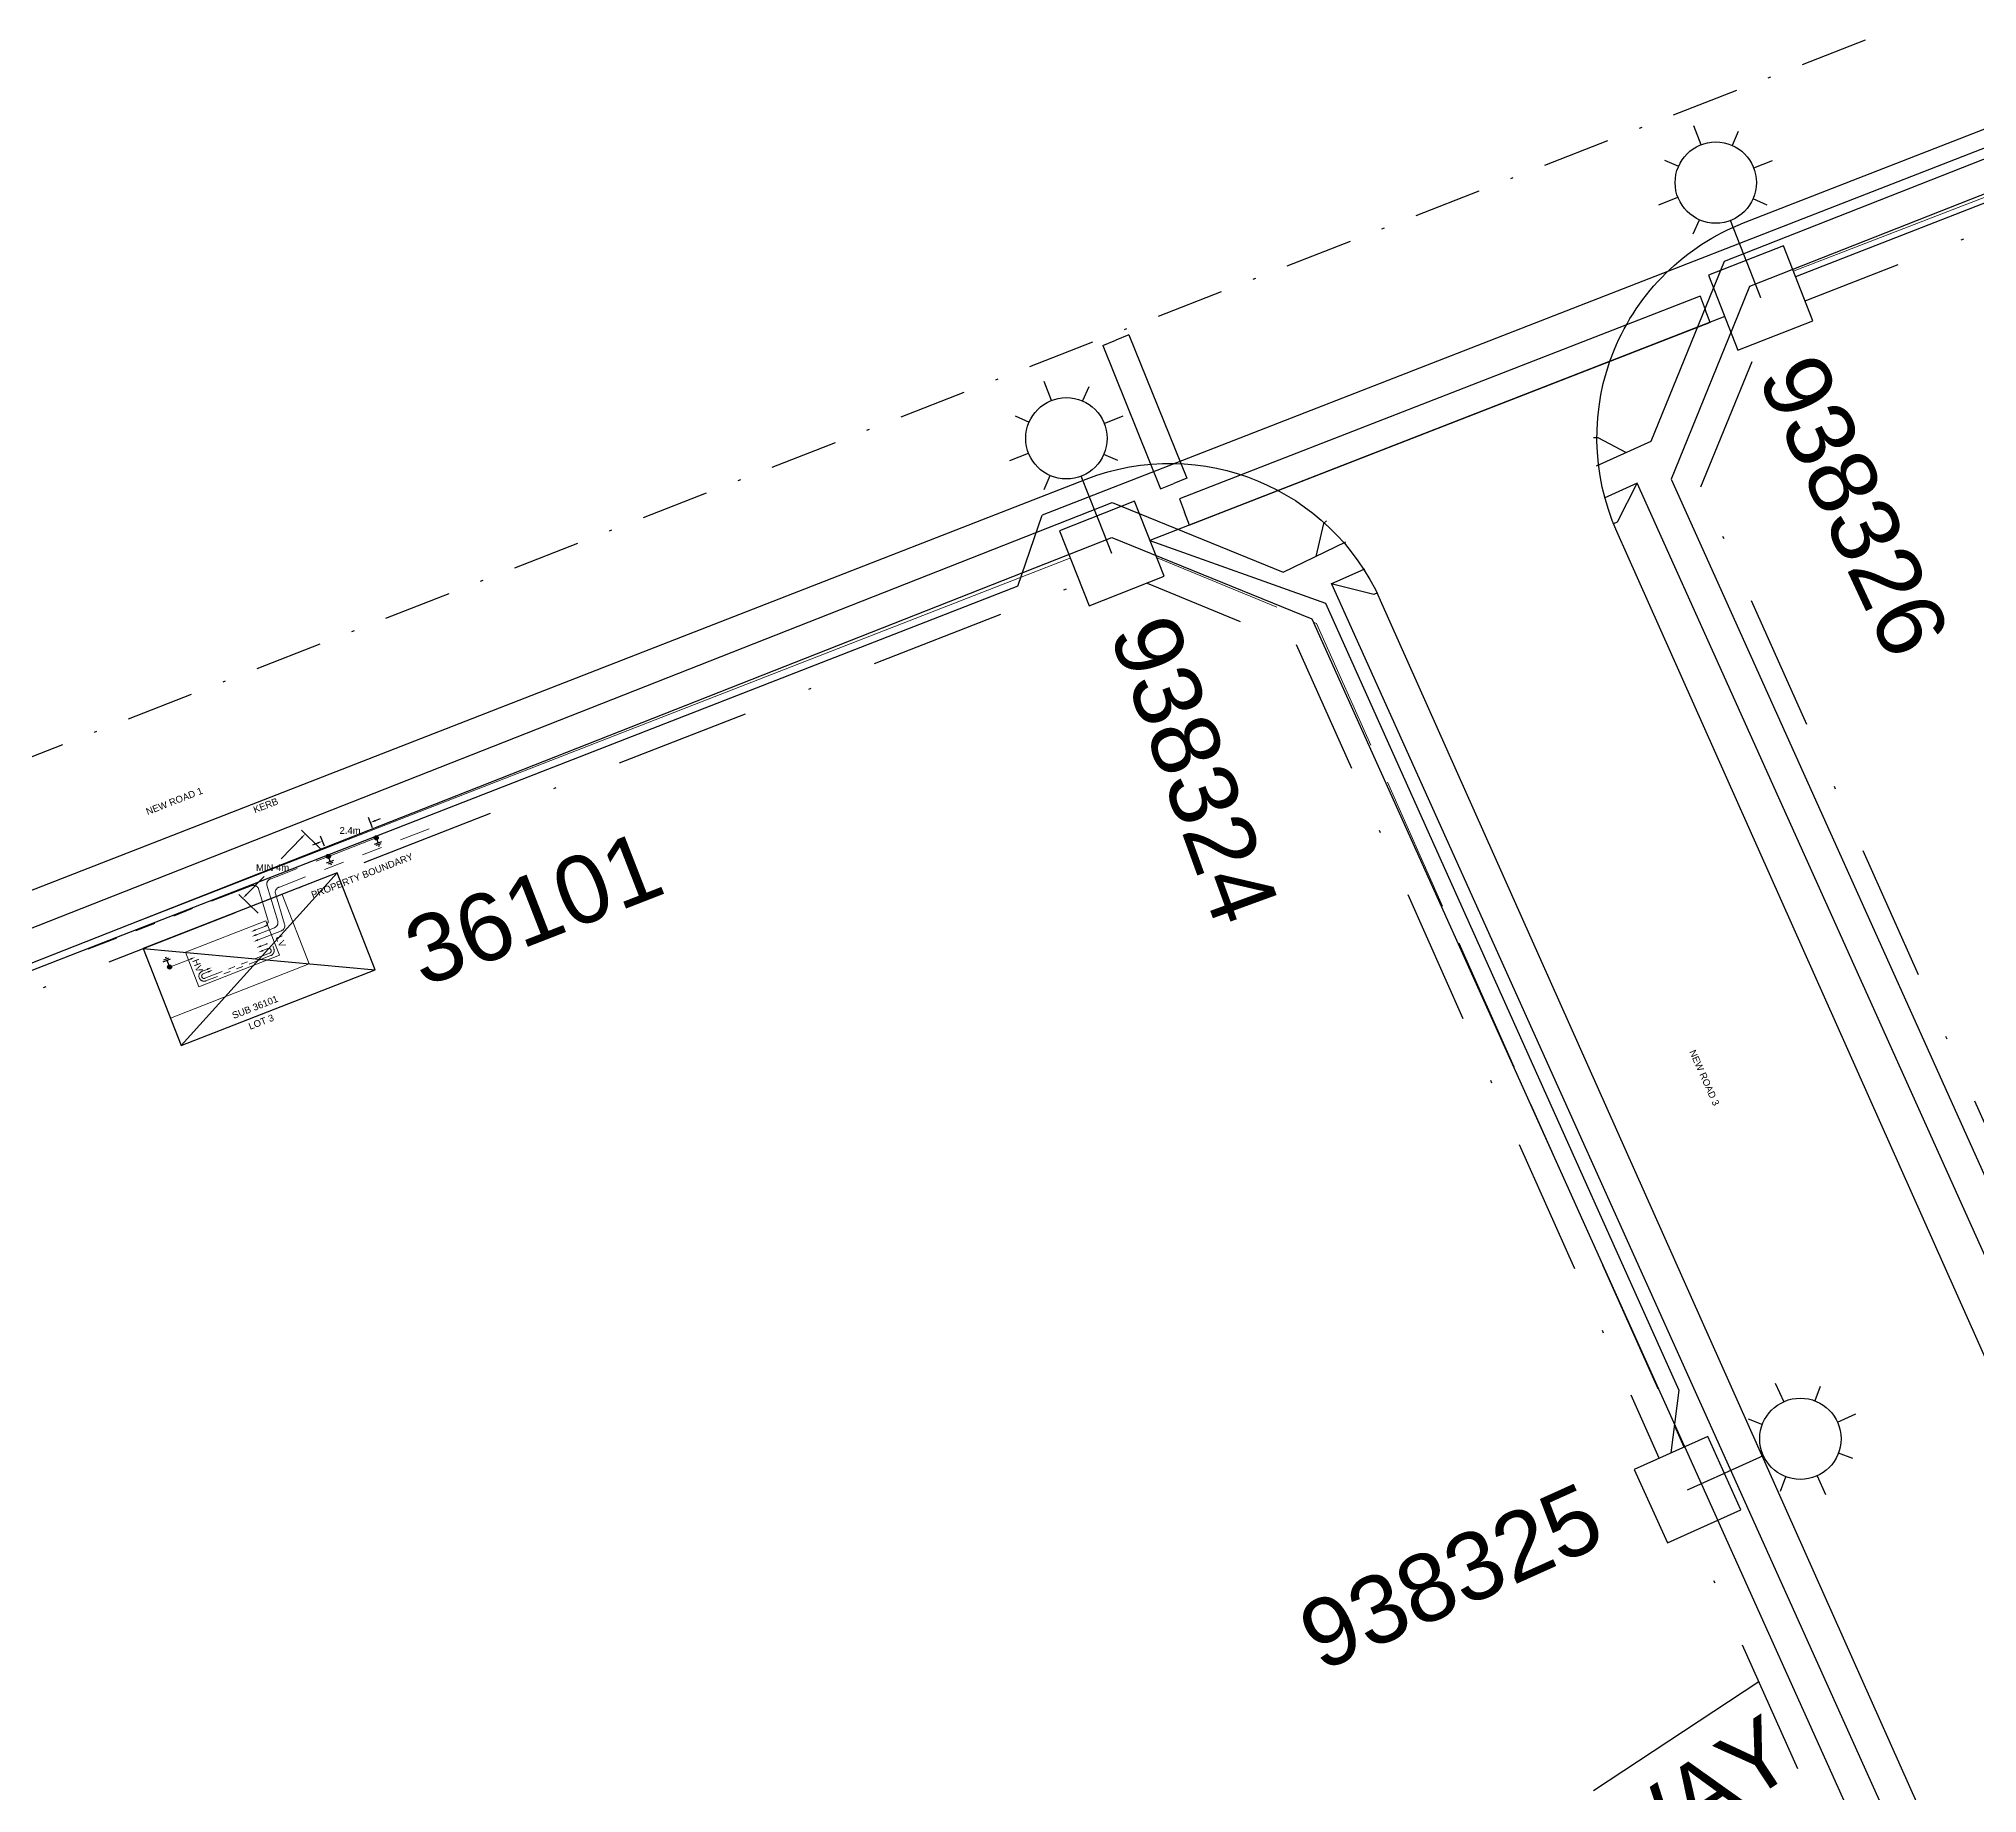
# Model space of a CAD drawing. Header units: metres. Extents: x 301589 to 305563, y 6268713 to 6270518.
# Drawn here: x 304261.9 to 304333.4, y 6269618.1 to 6269682.8 of the extents above; entities that cross this region are included whole.
import ezdxf
from ezdxf.enums import TextEntityAlignment as Align

# ---------------------------------------------------------------- set-up
doc = ezdxf.new("R2010")
doc.units = ezdxf.units.M
for name, pattern in [('DASHDOT2', [0.5, 0.25, -0.125, 0, -0.125]), ('DASHDOTX2', [2, 1, -0.5, 0, -0.5]), ('DASHED', [0.75, 0.5, -0.25]), ('IE Trench LV', [6.5, 5, -1.5]), ('IECLTRLV', [6.5, 5, -1.5]), ('PHANTOM2', [1.25, 0.625, -0.125, 0.125, -0.125, 0.125, -0.125])]:
    doc.linetypes.add(name, pattern=pattern)
doc.layers.get('0').update_dxf_attribs({"color": 6})
for name, color, linetype in [('_User Miscellaneous1', 7, 'Continuous'), ('_User Miscellaneous2', 7, 'Continuous'), ('_User Miscellaneous3', 7, 'Continuous'), ('_User Miscellaneous4', 7, 'Continuous'), ('_User Miscellaneous5', 7, 'Continuous'), ('_User Miscellaneous6', 7, 'Continuous'), ('_User Miscellaneous7', 7, 'Continuous'), ('_User_SL_Exist', 7, 'Continuous'), ('Duct_SP_NEW', 7, 'Continuous'), ('Equip_SP_SL_NEW', 2, 'Continuous'), ('Notes', 7, 'Continuous'), ('Sub_SP_NEW', 2, 'Continuous'), ('SupportsUG_SP_LV_SL_NEW', 2, 'Continuous')]:
    doc.layers.add(name, color=color, linetype=linetype)
doc.layers.add('Trench_SP_NEW', color=7, linetype='IECLTRLV', lineweight=20)
doc.styles.add('POLE_LABEL', font='arial.ttf')
doc.styles.add('SL_LABEL', font='arial.ttf')
doc.styles.get("Standard").update_dxf_attribs({"font": 'arial.ttf'})
doc.linetypes.add('Cable 4', pattern='A,5.25,-0.1,["o",Standard,S=2,R=0,X=1.2,Y=-0.7],-4', length=9.35)
doc.linetypes.add('IE Trench HV', pattern='A,7,-0.2,["/",Standard,S=3,R=0,X=0.6,Y=-1.4],-2.5', length=9.7)
doc.dimstyles.get("Standard").update_dxf_attribs({"dimtxt": 0.18, "dimasz": 0.18, "dimexe": 0.18, "dimexo": 0.0625, "dimgap": 0.09, "dimtad": 0, "dimtih": 1, "dimtoh": 1, "dimdec": 4, "dimzin": 0, "dimdsep": 46, "dimtxsty": 'Standard', "dimcen": 0.09, "dimadec": 0, "dimazin": 0, "dimtfac": 1, "dimtdec": 4, "dimtofl": 0, "dimtmove": 0, "dimatfit": 3, "dimfxl": 1, "dimtolj": 1, "dimtzin": 0, "dimarcsym": 0})

# ---------------------------------------------------------------- blocks, each defined once
blk = doc.blocks.new('SUB_PADMOUNT_NEW')
for p, q in [((-3.84, 1.92), (3.84, -1.92)), ((3.84, 1.92), (-3.84, -1.92))]:
    blk.add_line(p, q)
blk.add_lwpolyline([(-3.84, -1.92), (3.84, -1.92), (3.84, 1.92), (-3.84, 1.92)], close=True)
for tag, height, flags, p in [('ASSET_NUM', 2.5, 8, (2, 2)), ('STREET_CODE', 0.2, 9, (1.5, 0)), ('OPERATING_VOLTAGE', 0.2, 9, (1.5, -0.4)), ('ORIENTATION', 0.2, 9, (1.5, -0.6)), ('OWNED_BY', 0.2, 9, (1.5, -0.8)), ('NO_PHASES', 0.2, 9, (1.5, -0.2)), ('OPERATED_BY', 0.2, 9, (1.5, -1)), ('CONSTRUCTED_VOLTAGE', 0.2, 9, (1.5, -1.4)), ('MAINTAINED_BY', 0.2, 9, (1.5, -1.2)), ('SECONDARY_VOLTAGE', 0.2, 9, (1.5, -1.6)), ('STATE', 0.2, 9, (1.5, -1.8)), ('SUBSTATION_TYPE', 0.2, 9, (1.5, -2.2)), ('PARENT', 0.2, 9, (1.5, -2)), ('SUBURB', 0.2, 9, (1.5, -2.8)), ('USAGE', 0.2, 9, (1.5, -2.4)), ('LEGEND', 0.2, 9, (1.5, -2.6)), ('Z', 0.2, 1, (1.5, -3.6)), ('STREETNAME', 0.2, 9, (1.5, -3)), ('LOCATION', 0.2, 9, (1.5, -3.2)), ('NOTES', 0.2, 9, (1.5, -3.4))]:
    blk.add_attdef(tag, text='', height=height, dxfattribs=dict(flags=flags)).set_placement(p, align=Align.MIDDLE_LEFT)
blk = doc.blocks.new('m4')
at = {"layer": 'Notes', "color": 7, "linetype": 'Continuous'}
for points in [[(0, -1.95), (0, 0)], [(-1.43, -1.95), (1.43, -1.95)], [(-0.95, -2.52), (0.95, -2.52)], [(-0.24, -3.09), (0.24, -3.09)]]:
    blk.add_lwpolyline(points, dxfattribs=at)
blk = doc.blocks.new('*D94')
at = {"layer": '_User Miscellaneous6', "color": 0, "linetype": 'Continuous', "lineweight": -2, "transparency": 16777216}
for p, q in [((304274.191, 6269653.743), (304274.045, 6269654.118)), ((304274.304, 6269654.004), (304274.49, 6269654.077)), ((304272.165, 6269653.175), (304271.978, 6269653.102)), ((304272.425, 6269653.058), (304272.279, 6269653.433))]:
    blk.add_line(p, q, dxfattribs=at)
at = {"layer": '_User Miscellaneous6', "color": 0, "linetype": 'Continuous', "transparency": 16777216}
for points in [[(304274.292, 6269654.035), (304274.316, 6269653.973), (304274.117, 6269653.932)], [(304272.153, 6269653.206), (304272.177, 6269653.144), (304272.351, 6269653.247)]]:
    blk.add_solid(points, dxfattribs=at)
at = {"layer": 'Defpoints', "color": 0, "linetype": 'Continuous', "transparency": 16777216}
for p in [(304274.117, 6269653.932), (304274.335, 6269653.37), (304272.569, 6269652.685)]:
    blk.add_point(p, dxfattribs=at)
at = {"layer": '_User Miscellaneous6', "color": 0, "linetype": 'Continuous', "lineweight": 0, "transparency": 16777216, "insert": (304273.368, 6269653.641), "char_height": 0.25, "attachment_point": 5}
blk.add_mtext('\\A1;2.4m', dxfattribs=at)
blk = doc.blocks.new('*D105')
at = {"layer": '_User Miscellaneous6', "color": 0, "linetype": 'Continuous', "lineweight": -2, "transparency": 16777216}
for p, q in [((304272.282, 6269652.964), (304271.572, 6269653.653)), ((304271.576, 6269653.37), (304270.825, 6269652.597)), ((304269.551, 6269651.285), (304270.194, 6269651.946)), ((304269.979, 6269650.591), (304269.268, 6269651.281))]:
    blk.add_line(p, q, dxfattribs=at)
at = {"layer": '_User Miscellaneous6', "color": 0, "linetype": 'Continuous', "lineweight": 0, "transparency": 16777216}
for points in [[(304271.552, 6269653.394), (304271.6, 6269653.347), (304271.715, 6269653.514)], [(304269.527, 6269651.308), (304269.575, 6269651.261), (304269.412, 6269651.141)]]:
    blk.add_solid(points, dxfattribs=at)
at = {"layer": 'Defpoints', "color": 0, "linetype": 'Continuous', "lineweight": 0, "transparency": 16777216}
for p in [(304271.715, 6269653.514), (304272.569, 6269652.685), (304270.266, 6269650.312)]:
    blk.add_point(p, dxfattribs=at)
at = {"layer": '_User Miscellaneous6', "color": 0, "linetype": 'Continuous', "lineweight": 0, "transparency": 16777216, "insert": (304270.509, 6269652.271), "char_height": 0.25, "attachment_point": 5}
blk.add_mtext('\\A1;MIN 4m', dxfattribs=at)
blk = doc.blocks.new('COLUMN_NEW')
for tag, height, flags, p in [('ASSET_NUM', 2.5, 8, (2, 2)), ('STREETNAME', 0.2, 9, (1.5, -2)), ('LOCATION', 0.2, 9, (1.5, -2.2)), ('Z', 0.2, 1, (1.5, -2.8)), ('NOTES', 0.2, 9, (1.5, -2.4)), ('LABEL_ALIGNMENT', 0.2, 9, (1.5, -2.6))]:
    blk.add_attdef(tag, text='', height=height, dxfattribs=dict(flags=flags)).set_placement(p, align=Align.MIDDLE_LEFT)
blk.add_wipeout([(-1.485, -1.485), (1.485, -1.485), (1.485, 1.485), (-1.485, 1.485)])
at = {"lineweight": -3}
blk.add_lwpolyline([(-1.485, -1.485), (1.485, -1.485), (1.485, 1.485), (-1.485, 1.485)], close=True, dxfattribs=at)
at = {"style": 'POLE_LABEL', "flags": 9}
blk.add_attdef('STRUCTURE_PLANT_NUMBER', text='', height=0.2, dxfattribs=at).set_placement((1.5, 0.242), align=Align.MIDDLE_LEFT)
at = {"flags": 9}
for tag, p in [('STREET_CODE', (1.5, 0)), ('OWNED_BY', (1.5, -0.4)), ('OPERATED_BY', (1.5, -0.6)), ('COLUMN_TYPE', (1.5, -0.2)), ('MAINTAINED_BY', (1.5, -0.8)), ('STATE', (1.5, -1)), ('USAGE', (1.5, -1.2)), ('LEGEND', (1.5, -1.4)), ('SUBURB', (1.5, -1.8)), ('PARENT', (1.5, -1.6))]:
    blk.add_attdef(tag, text='', height=0.2, dxfattribs=at).set_placement(p, align=Align.MIDDLE_LEFT)
blk = doc.blocks.new('*U113')
for p, q in [((-2.223, 5.644), (-2.498, 6.342)), ((-0.851, 6.14), (-1.076, 5.624)), ((-3.565, 5.071), (-3.049, 4.846)), ((-0.278, 4.798), (0.42, 5.073)), ((-3.767, 3.424), (-3.069, 3.698)), ((0.218, 3.426), (-0.298, 3.65)), ((-2.496, 2.357), (-2.272, 2.873)), ((0, 0), (-1.125, 2.856)), ((0, 0), (0, 0))]:
    blk.add_line(p, q)
blk.add_circle((-1.674, 4.248), 1.5)
at = {"style": 'SL_LABEL'}
for tag, height, flags, p in [('ASSET_NUM', 2.5, 8, (2, 2)), ('STREET_CODE', 0.2, 9, (0, -0.2))]:
    blk.add_attdef(tag, text='', height=height, dxfattribs=dict(at, flags=flags)).set_placement(p, align=Align.MIDDLE_LEFT)
for tag, p, flags in [('Z', (0, 0), 1), ('OPERATED_BY', (0, -9.607), 9)]:
    blk.add_attdef(tag, p, '', height=0.2, dxfattribs=dict(flags=flags))
for tag, height, flags, p in [('CONSTRUCTED_VOLTAGE', 0.2, 9, (0, -0.4)), ('CONTROL_TYPE', 0.2, 9, (0, -0.6)), ('LANTERN_PURPOSE', 0.2, 9, (0, -0.8)), ('OPERATING_VOLTAGE', 0.2, 9, (0, -1.4)), ('LANTERN_TYPE', 0.2, 9, (0, -1)), ('NO_PHASES', 0.2, 9, (0, -1.2)), ('ORIENTATION', 0.2, 9, (0, -1.6)), ('OWNED_BY', 0.2, 9, (0, -1.8)), ('STATE', 0.2, 9, (0, -2)), ('USAGE', 0.2, 9, (0, -2.2)), ('LNUMBER', 2.5, 8, (1.2, -2.8)), ('CEXIST', 0.2, 9, (0, -2.4)), ('CNEW', 0.2, 9, (0, -2.6)), ('CNUMBER', 0.2, 9, (0, -2.8)), ('CREMOVE', 0.2, 9, (0, -3)), ('CREPLACE', 0.2, 9, (0, -3.2)), ('LKINGHEIGHT', 0.2, 9, (0, -3.4)), ('LBRACKET', 0.2, 9, (0, -3.6)), ('LBRACKETVOCAB', 0.2, 9, (0, -3.8)), ('LCATEGORY', 0.2, 9, (0, -4)), ('LCHARGE1', 0.2, 9, (0, -4.2)), ('LCHARGE1PERCENT', 0.2, 9, (0, -4.4)), ('LCHARGE2', 0.2, 9, (0, -4.6)), ('LCHARGE2PERCENT', 0.2, 9, (0, -4.8)), ('LCHARGE3', 0.2, 9, (0, -5)), ('LCHARGE3PERCENT', 0.2, 9, (0, -5.2)), ('LEXIST', 0.2, 9, (0, -5.4)), ('LLAMP', 0.2, 9, (0, -5.6)), ('LLAMPVOCAB', 0.2, 9, (0, -5.8)), ('LMAST', 0.2, 9, (0, -6)), ('LMASTVOCAB', 0.2, 9, (0, -6.2)), ('LNEW', 0.2, 9, (0, -6.4)), ('LANTNUMBER', 0.2, 9, (0, -6.6)), ('LOUTREACH', 0.2, 9, (0, -7)), ('LOUTREACHVOCAB', 0.2, 9, (0, -7.2)), ('LRATECODE', 0.2, 9, (0, -7.4)), ('LREMOVE', 0.2, 9, (0, -7.6)), ('LREPLACE', 0.2, 9, (0, -7.8)), ('SUBURB', 0.2, 9, (0, -8.6)), ('LTYPE', 0.2, 9, (0, -8)), ('LTYPEVOCAB', 0.2, 9, (0, -8.2)), ('LEGEND', 0.2, 9, (0, -8.4)), ('STREETNAME', 0.2, 9, (0, -8.8)), ('LOCATION', 0.2, 9, (0, -9)), ('NOTES', 0.2, 9, (0, -9.2)), ('MAINTAINED_BY', 0.2, 9, (0, -9.863))]:
    blk.add_attdef(tag, text='', height=height, dxfattribs=dict(flags=flags)).set_placement(p, align=Align.MIDDLE_LEFT)
blk = doc.blocks.new('*U111')
for p, q in [((3.238, 3.927), (3.547, 3.244)), ((4.893, 3.805), (4.694, 3.279)), ((2.234, 2.607), (2.76, 2.407)), ((5.53, 2.492), (6.214, 2.8)), ((0, 0), (2.798, 1.261)), ((6.092, 1.146), (5.566, 1.345)), ((0, 0), (0, 0)), ((3.432, -0.053), (3.631, 0.473)), ((4.779, 0.509), (5.087, -0.175))]:
    blk.add_line(p, q)
blk.add_circle((4.163, 1.876), 1.5)
at = {"style": 'SL_LABEL'}
for tag, height, flags, p in [('ASSET_NUM', 2.5, 8, (2, 2)), ('STREET_CODE', 0.2, 9, (0, -0.2))]:
    blk.add_attdef(tag, text='', height=height, dxfattribs=dict(at, flags=flags)).set_placement(p, align=Align.MIDDLE_LEFT)
for tag, p, flags in [('Z', (0, 0), 1), ('OPERATED_BY', (0, -9.607), 9)]:
    blk.add_attdef(tag, p, '', height=0.2, dxfattribs=dict(flags=flags))
for tag, height, flags, p in [('CONSTRUCTED_VOLTAGE', 0.2, 9, (0, -0.4)), ('CONTROL_TYPE', 0.2, 9, (0, -0.6)), ('LANTERN_PURPOSE', 0.2, 9, (0, -0.8)), ('OPERATING_VOLTAGE', 0.2, 9, (0, -1.4)), ('LANTERN_TYPE', 0.2, 9, (0, -1)), ('NO_PHASES', 0.2, 9, (0, -1.2)), ('ORIENTATION', 0.2, 9, (0, -1.6)), ('OWNED_BY', 0.2, 9, (0, -1.8)), ('STATE', 0.2, 9, (0, -2)), ('USAGE', 0.2, 9, (0, -2.2)), ('LNUMBER', 2.5, 8, (1.2, -2.8)), ('CEXIST', 0.2, 9, (0, -2.4)), ('CNEW', 0.2, 9, (0, -2.6)), ('CNUMBER', 0.2, 9, (0, -2.8)), ('CREMOVE', 0.2, 9, (0, -3)), ('CREPLACE', 0.2, 9, (0, -3.2)), ('LKINGHEIGHT', 0.2, 9, (0, -3.4)), ('LBRACKET', 0.2, 9, (0, -3.6)), ('LBRACKETVOCAB', 0.2, 9, (0, -3.8)), ('LCATEGORY', 0.2, 9, (0, -4)), ('LCHARGE1', 0.2, 9, (0, -4.2)), ('LCHARGE1PERCENT', 0.2, 9, (0, -4.4)), ('LCHARGE2', 0.2, 9, (0, -4.6)), ('LCHARGE2PERCENT', 0.2, 9, (0, -4.8)), ('LCHARGE3', 0.2, 9, (0, -5)), ('LCHARGE3PERCENT', 0.2, 9, (0, -5.2)), ('LEXIST', 0.2, 9, (0, -5.4)), ('LLAMP', 0.2, 9, (0, -5.6)), ('LLAMPVOCAB', 0.2, 9, (0, -5.8)), ('LMAST', 0.2, 9, (0, -6)), ('LMASTVOCAB', 0.2, 9, (0, -6.2)), ('LNEW', 0.2, 9, (0, -6.4)), ('LANTNUMBER', 0.2, 9, (0, -6.6)), ('LOUTREACH', 0.2, 9, (0, -7)), ('LOUTREACHVOCAB', 0.2, 9, (0, -7.2)), ('LRATECODE', 0.2, 9, (0, -7.4)), ('LREMOVE', 0.2, 9, (0, -7.6)), ('LREPLACE', 0.2, 9, (0, -7.8)), ('SUBURB', 0.2, 9, (0, -8.6)), ('LTYPE', 0.2, 9, (0, -8)), ('LTYPEVOCAB', 0.2, 9, (0, -8.2)), ('LEGEND', 0.2, 9, (0, -8.4)), ('STREETNAME', 0.2, 9, (0, -8.8)), ('LOCATION', 0.2, 9, (0, -9)), ('NOTES', 0.2, 9, (0, -9.2)), ('MAINTAINED_BY', 0.2, 9, (0, -9.863))]:
    blk.add_attdef(tag, text='', height=height, dxfattribs=dict(flags=flags)).set_placement(p, align=Align.MIDDLE_LEFT)
blk = doc.blocks.new('*U114')
for p, q in [((-2.781, 5.391), (-3.124, 6.058)), ((-1.465, 6.023), (-1.636, 5.487)), ((-0.76, 4.746), (-0.093, 5.089)), ((-4.058, 4.686), (-3.522, 4.515)), ((-0.128, 3.43), (-0.664, 3.601)), ((-4.093, 3.027), (-3.426, 3.371)), ((-2.721, 2.093), (-2.55, 2.629)), ((0, 0), (-1.407, 2.728)), ((0, 0), (0, 0))]:
    blk.add_line(p, q)
blk.add_circle((-2.093, 4.058), 1.5)
at = {"style": 'SL_LABEL'}
for tag, height, flags, p in [('ASSET_NUM', 2.5, 8, (2, 2)), ('STREET_CODE', 0.2, 9, (0, -0.2))]:
    blk.add_attdef(tag, text='', height=height, dxfattribs=dict(at, flags=flags)).set_placement(p, align=Align.MIDDLE_LEFT)
for tag, p, flags in [('Z', (0, 0), 1), ('OPERATED_BY', (0, -9.607), 9)]:
    blk.add_attdef(tag, p, '', height=0.2, dxfattribs=dict(flags=flags))
for tag, height, flags, p in [('CONSTRUCTED_VOLTAGE', 0.2, 9, (0, -0.4)), ('CONTROL_TYPE', 0.2, 9, (0, -0.6)), ('LANTERN_PURPOSE', 0.2, 9, (0, -0.8)), ('OPERATING_VOLTAGE', 0.2, 9, (0, -1.4)), ('LANTERN_TYPE', 0.2, 9, (0, -1)), ('NO_PHASES', 0.2, 9, (0, -1.2)), ('ORIENTATION', 0.2, 9, (0, -1.6)), ('OWNED_BY', 0.2, 9, (0, -1.8)), ('STATE', 0.2, 9, (0, -2)), ('USAGE', 0.2, 9, (0, -2.2)), ('LNUMBER', 2.5, 8, (1.2, -2.8)), ('CEXIST', 0.2, 9, (0, -2.4)), ('CNEW', 0.2, 9, (0, -2.6)), ('CNUMBER', 0.2, 9, (0, -2.8)), ('CREMOVE', 0.2, 9, (0, -3)), ('CREPLACE', 0.2, 9, (0, -3.2)), ('LKINGHEIGHT', 0.2, 9, (0, -3.4)), ('LBRACKET', 0.2, 9, (0, -3.6)), ('LBRACKETVOCAB', 0.2, 9, (0, -3.8)), ('LCATEGORY', 0.2, 9, (0, -4)), ('LCHARGE1', 0.2, 9, (0, -4.2)), ('LCHARGE1PERCENT', 0.2, 9, (0, -4.4)), ('LCHARGE2', 0.2, 9, (0, -4.6)), ('LCHARGE2PERCENT', 0.2, 9, (0, -4.8)), ('LCHARGE3', 0.2, 9, (0, -5)), ('LCHARGE3PERCENT', 0.2, 9, (0, -5.2)), ('LEXIST', 0.2, 9, (0, -5.4)), ('LLAMP', 0.2, 9, (0, -5.6)), ('LLAMPVOCAB', 0.2, 9, (0, -5.8)), ('LMAST', 0.2, 9, (0, -6)), ('LMASTVOCAB', 0.2, 9, (0, -6.2)), ('LNEW', 0.2, 9, (0, -6.4)), ('LANTNUMBER', 0.2, 9, (0, -6.6)), ('LOUTREACH', 0.2, 9, (0, -7)), ('LOUTREACHVOCAB', 0.2, 9, (0, -7.2)), ('LRATECODE', 0.2, 9, (0, -7.4)), ('LREMOVE', 0.2, 9, (0, -7.6)), ('LREPLACE', 0.2, 9, (0, -7.8)), ('SUBURB', 0.2, 9, (0, -8.6)), ('LTYPE', 0.2, 9, (0, -8)), ('LTYPEVOCAB', 0.2, 9, (0, -8.2)), ('LEGEND', 0.2, 9, (0, -8.4)), ('STREETNAME', 0.2, 9, (0, -8.8)), ('LOCATION', 0.2, 9, (0, -9)), ('NOTES', 0.2, 9, (0, -9.2)), ('MAINTAINED_BY', 0.2, 9, (0, -9.863))]:
    blk.add_attdef(tag, text='', height=height, dxfattribs=dict(flags=flags)).set_placement(p, align=Align.MIDDLE_LEFT)

msp = doc.modelspace()

# ---------------------------------------------------------------- hatches: boundary and pattern name
at = {"layer": '_User Miscellaneous6'}
h = msp.add_hatch(color=256, dxfattribs=at)
edge = h.paths.add_edge_path()
edge.add_arc((304274.335, 6269653.37), 0.0744, -248.37779, 111.62221)
h = msp.add_hatch(color=256, dxfattribs=at)
edge = h.paths.add_edge_path()
edge.add_arc((304272.569, 6269652.685), 0.0744, -248.37779, 111.62221)
h = msp.add_hatch(color=256, dxfattribs=at)
edge = h.paths.add_edge_path()
edge.add_arc((304266.709, 6269648.602), 0.0744, -68.71112, 291.28888, ccw=False)

# ---------------------------------------------------------------- linework, layer by layer
at = {"layer": '_User Miscellaneous1', "color": 1, "linetype": 'DASHDOT2', "ltscale": 10, "flags": 128}
msp.add_lwpolyline([(304479.892, 6269741.655), (304505.67, 6269683.99), (304349.291, 6269622.884), (304338.368, 6269618.616), (304209.389, 6269568.217), (304209.389, 6269568.217), (304176.396, 6269623.063), (304315.405, 6269677.381), (304326.328, 6269681.65)], close=True, dxfattribs=at)
at = {"layer": '_User Miscellaneous1', "color": 8, "linetype": 'DASHDOTX2', "ltscale": 5}
msp.add_lwpolyline([(304343.568, 6269620.648), (304323.197, 6269666.318), (304325.819, 6269672.7), (304386.379, 6269696.297), (304393.075, 6269693.546), (304413.417, 6269647.941)], dxfattribs=at)
msp.add_lwpolyline([(304269.759, 6269591.807, 0.008613), (304252.25, 6269638.666), (304255.07, 6269645.131), (304301.576, 6269663.253), (304308.272, 6269660.502), (304328.649, 6269614.818)], format="xyb", dxfattribs=at)
at = {"layer": '_User Miscellaneous1', "color": 8}
msp.add_lwpolyline([(304319.243, 6269618.227), (304325.335, 6269622.248), (304325.335, 6269622.248)], dxfattribs=at)
at = {"layer": '_User Miscellaneous2'}
for points in [[(304319.244, 6269668.136), (304319.394, 6269668.142), (304320.442, 6269667.579)], [(304319.987, 6269664.962), (304320.124, 6269665.023), (304320.853, 6269666.448), (304319.631, 6269665.898)], [(304309.384, 6269665.066), (304309.281, 6269664.958), (304308.995, 6269663.752)], [(304311.268, 6269662.405), (304311.131, 6269662.343), (304309.567, 6269662.735), (304310.804, 6269663.293)]]:
    msp.add_lwpolyline(points, dxfattribs=at)
msp.add_lwpolyline([(304267.928, 6269591.214, 0.008783), (304249.914, 6269638.858)], format="xyb", dxfattribs=at)
at = {"layer": '_User Miscellaneous3', "color": 2, "linetype": 'Cable 4', "lineweight": 25, "flags": 128}
for points in [[(304298.004, 6269662.653), (304298.904, 6269665.267)], [(304298.004, 6269662.653), (304298.004, 6269662.653), (304298.004, 6269662.653), (304256.03, 6269646.297), (304256.03, 6269646.297)]]:
    msp.add_lwpolyline(points, dxfattribs=at)
at = {"layer": '_User Miscellaneous4', "color": 8, "flags": 128}
for points in [[(304340.296, 6269619.392), (304320.101, 6269664.668, -0.428342), (304324.778, 6269676.05), (304385.327, 6269699.644, -0.400225), (304396.176, 6269695.186), (304416.689, 6269649.197)], [(304266.498, 6269590.532, 0.008631), (304248.999, 6269637.37, -0.415165), (304253.823, 6269648.402), (304300.524, 6269666.599, -0.400225), (304311.373, 6269662.142), (304331.912, 6269616.093)]]:
    msp.add_lwpolyline(points, format="xyb", dxfattribs=at)
at = {"layer": '_User Miscellaneous5', "linetype": 'Continuous', "lineweight": 0, "ltscale": 5, "flags": 128}
msp.add_lwpolyline([(304265.739, 6269649.289), (304266.739, 6269646.724), (304271.864, 6269648.721), (304270.862, 6269651.285), (304265.739, 6269649.289)], dxfattribs=at)
at = {"layer": '_User Miscellaneous5', "color": 7, "linetype": 'Continuous', "lineweight": 0, "flags": 128}
msp.add_lwpolyline([(304267.792, 6269647.875), (304270.763, 6269649.036), (304270.266, 6269650.312), (304267.294, 6269649.153), (304267.793, 6269647.876)], dxfattribs=at)
at = {"layer": '_User Miscellaneous6', "linetype": 'PHANTOM2', "lineweight": 0, "ltscale": 6, "flags": 128}
for points in [[(304269.975, 6269649.606), (304270.834, 6269649.941, 0.391169), (304270.953, 6269650.185), (304270.612, 6269651.317, -0.407491), (304270.759, 6269651.552), (304270.759, 6269651.552), (304276.282, 6269653.704)], [(304269.913, 6269649.794), (304270.58, 6269650.054, 0.391169), (304270.699, 6269650.298), (304270.301, 6269651.623, -0.414214), (304270.454, 6269651.861), (304270.638, 6269651.932), (304272.569, 6269652.685)], [(304269.884, 6269649.971), (304270.218, 6269650.101, 0.391169), (304270.336, 6269650.345), (304269.992, 6269651.491), (304269.992, 6269651.491, 0.414214), (304269.733, 6269651.605), (304269.733, 6269651.605), (304263.707, 6269649.257)]]:
    msp.add_lwpolyline(points, format="xyb", dxfattribs=at)
at = {"layer": '_User Miscellaneous6', "linetype": 'DASHED', "lineweight": 0, "ltscale": 5, "flags": 128}
msp.add_lwpolyline([(304274.335, 6269653.37), (304272.571, 6269652.68)], dxfattribs=at)
at = {"layer": '_User Miscellaneous6', "linetype": 'PHANTOM2', "lineweight": 0, "ltscale": 6, "flags": 128}
for points in [[(304274.404, 6269653.397), (304274.335, 6269653.37)], [(304272.638, 6269652.712), (304272.569, 6269652.685)]]:
    msp.add_lwpolyline(points, dxfattribs=at)
at = {"layer": '_User Miscellaneous6', "linetype": 'PHANTOM2', "lineweight": 0, "ltscale": 2, "flags": 128}
for points in [[(304268.093, 6269648.519), (304267.912, 6269648.448, 1), (304268.05, 6269648.093), (304270.438, 6269649.024, 0.414214), (304270.553, 6269649.285), (304270.532, 6269649.339, 0.414214), (304270.273, 6269649.453), (304270.002, 6269649.347)], [(304268.218, 6269648.458), (304267.949, 6269648.353, 1), (304268.013, 6269648.188), (304270.401, 6269649.119, 1), (304270.337, 6269649.284), (304270.068, 6269649.179)]]:
    msp.add_lwpolyline(points, format="xyb", dxfattribs=at)
msp.add_lwpolyline([(304267.479, 6269648.897), (304266.709, 6269648.602)], dxfattribs=at)
at = {"layer": '_User Miscellaneous6'}
for centre in [(304274.335, 6269653.37), (304272.569, 6269652.685), (304266.709, 6269648.602)]:
    msp.add_circle(centre, 0.0744, dxfattribs=at)
for points in [[(304269.872, 6269650), (304269.709, 6269649.903), (304269.895, 6269649.942)], [(304269.902, 6269649.823), (304269.738, 6269649.726), (304269.924, 6269649.765)], [(304269.964, 6269649.636), (304269.801, 6269649.538), (304269.987, 6269649.577)], [(304270.078, 6269649.411), (304269.915, 6269649.313), (304270.101, 6269649.352)], [(304267.49, 6269648.868), (304267.654, 6269648.965), (304267.468, 6269648.926)], [(304268.105, 6269648.49), (304268.268, 6269648.587), (304268.082, 6269648.548)], [(304270.167, 6269649.184), (304269.981, 6269649.145), (304270.144, 6269649.242)], [(304268.142, 6269648.395), (304268.305, 6269648.492), (304268.119, 6269648.453)]]:
    msp.add_solid(points, dxfattribs=at)
at = {"layer": 'Duct_SP_NEW'}
for p, q in [((304323.169, 6269673.347), (304303.963, 6269665.869)), ((304323.169, 6269673.347), (304323.357, 6269672.863)), ((304323.546, 6269672.378), (304304.34, 6269664.9)), ((304323.546, 6269672.378), (304323.357, 6269672.863)), ((304301.133, 6269671.529), (304301.615, 6269671.724)), ((304301.133, 6269671.529), (304303.27, 6269666.248)), ((304302.097, 6269671.919), (304301.615, 6269671.724)), ((304302.097, 6269671.919), (304304.234, 6269666.638)), ((304304.234, 6269666.638), (304303.752, 6269666.443)), ((304303.27, 6269666.248), (304303.752, 6269666.443)), ((304303.963, 6269665.869), (304304.152, 6269665.385)), ((304304.34, 6269664.9), (304304.152, 6269665.385))]:
    msp.add_line(p, q, dxfattribs=at)
at = {"layer": 'Trench_SP_NEW', "linetype": 'IE Trench HV', "flags": 128}
for points in [[(304326.577, 6269674.26), (304326.577, 6269674.26), (304326.577, 6269674.26), (304384.742, 6269696.738)], [(304255.932, 6269646.547), (304255.932, 6269646.547), (304255.932, 6269646.547), (304300.016, 6269663.719)]]:
    msp.add_lwpolyline(points, dxfattribs=at)
at = {"layer": 'Trench_SP_NEW', "linetype": 'IE Trench LV', "flags": 128}
msp.add_lwpolyline([(304302.928, 6269663.779), (304309.022, 6269661.275), (304322.623, 6269630.783)], dxfattribs=at)

# ---------------------------------------------------------------- block references
at = {"layer": '_User Miscellaneous6', "zscale": 0.1}
for p, xscale, yscale, rotation in [((304274.337, 6269653.366), 0.1, 0.1, 19.87853473814625), ((304272.571, 6269652.681), 0.1, 0.1, 19.87853473814625), ((304266.682, 6269648.672), -0.09999999999999999, 0.09999999999999999, 201.288879486145)]:
    msp.add_blockref('m4', p, dxfattribs=dict(at, xscale=xscale, yscale=yscale, rotation=rotation))
at = {"layer": 'Sub_SP_NEW'}
ref = msp.add_blockref('SUB_PADMOUNT_NEW', (304270.014, 6269648.894), dxfattribs=dict(at, rotation=21.28887948596145))
ref.add_attrib('ASSET_NUM', '36101', dxfattribs={"layer": '0', "height": 2.5, "rotation": 21.28888}).set_placement((304275.608, 6269649.008), align=Align.MIDDLE_LEFT)

# ---------------------------------------------------------------- texts
at = {"layer": '_User Miscellaneous1', "color": 8, "linetype": 'PHANTOM2', "lineweight": 0, "ltscale": 2, "insert": (304309.948, 6269610.858), "char_height": 2.5, "attachment_point": 1, "rotation": 33.42845}
msp.add_mtext_dynamic_manual_height_columns('DRIVEWAY', width=21.50522, gutter_width=40, heights=[0], dxfattribs=at)
at = {"layer": '_User Miscellaneous6', "linetype": 'PHANTOM2', "lineweight": 0, "ltscale": 2, "char_height": 0.25, "attachment_point": 5}
for s, width, insert, rotation in [('KERB', 3.99738, (304270.255, 6269654.566), 21.28888), ('PROPERTY BOUNDARY', 3.99738, (304273.812, 6269651.977), 21.28888), ('LV', 0.45425, (304270.815, 6269649.551), 291.28888), ('HV', 0.45425, (304267.746, 6269648.662), 291.28888), ('SUB 36101', 2.33403, (304269.862, 6269647.126), 21.28888), ('LOT 3', 0.95612, (304270.09, 6269646.577), 21.28888)]:
    msp.add_mtext_dynamic_manual_height_columns(s, width=width, gutter_width=4, heights=[0], dxfattribs=dict(at, insert=insert, rotation=rotation))
at = {"layer": '_User Miscellaneous7', "linetype": 'PHANTOM2', "lineweight": 0, "ltscale": 2, "char_height": 0.25, "width": 3.99738, "attachment_point": 5}
for s, insert, rotation in [('NEW ROAD 1', (304266.885, 6269654.724), 21.28888), ('NEW ROAD 3', (304323.33, 6269644.52), 294.03888)]:
    msp.add_mtext(s, dxfattribs=dict(at, insert=insert, rotation=rotation))

# ---------------------------------------------------------------- dimensions: what is measured, and where the dimension line sits
at = {"layer": '_User Miscellaneous6', "linetype": 'Continuous', "lineweight": 0}
for base, p1, p2, angle, text, picture, middle in [((304271.715, 6269653.514), (304270.266, 6269650.312), (304272.569, 6269652.685), 45.84635, 'MIN 4m', '*D105', (304270.509, 6269652.271)), ((304274.117, 6269653.932), (304272.569, 6269652.685), (304274.335, 6269653.37), 21.19854, '2.4m', '*D94', (304273.368, 6269653.641))]:
    dim = msp.add_linear_dim(base=base, p1=p1, p2=p2, angle=angle, text=text, dimstyle='Standard', override={"dimscale": 0.2, "dimtxt": 1.25, "dimasz": 1, "dimexe": 1, "dimexo": 2, "dimgap": 1, "dimdec": 2, "dimcen": 0.45}, dxfattribs=at)
    dim.commit()
    dim.dimension.update_dxf_attribs({"geometry": picture, "text_midpoint": middle, "dimtype": 161})

# ---------------------------------------------------------------- next in the draw order: block references
at = {"layer": 'SupportsUG_SP_LV_SL_NEW'}
ref = msp.add_blockref('COLUMN_NEW', (304325.41, 6269673.285, 6.5), dxfattribs=dict(at, rotation=111.2888794965911))
ref.add_attrib('ASSET_NUM', '938326', dxfattribs={"layer": '_User_SL_Exist', "height": 2.5, "rotation": 295}).set_placement((304326.396, 6269670.903, 6.5), align=Align.MIDDLE_LEFT)
ref = msp.add_blockref('COLUMN_NEW', (304301.47, 6269663.859, 6.5), dxfattribs=dict(at, rotation=111.5029388888888))
ref.add_attrib('ASSET_NUM', '938324', dxfattribs={"layer": '_User_SL_Exist', "height": 2.5, "rotation": 290}).set_placement((304302.539, 6269661.368, 6.5), align=Align.MIDDLE_LEFT)
ref = msp.add_blockref('COLUMN_NEW', (304322.709, 6269629.326, 6.5), dxfattribs=dict(at, rotation=24.26023333333334))
ref.add_attrib('ASSET_NUM', '938325', dxfattribs={"layer": '_User_SL_Exist', "height": 2.5, "rotation": 24.26023}).set_placement((304308.658, 6269623.733, 6.5), align=Align.MIDDLE_LEFT)

# ---------------------------------------------------------------- next in the draw order: linework, layer by layer
at = {"layer": '_User Miscellaneous2'}
for points in [[(304319.348, 6269667.087), (304321.369, 6269667.997), (304324.071, 6269674.638), (304386.165, 6269699.089), (304392.482, 6269696.52), (304394.79, 6269697.632)], [(304248.439, 6269639.563), (304250.693, 6269640.459), (304253.445, 6269646.829), (304301.48, 6269665.743), (304307.797, 6269663.174), (304310.105, 6269664.286)]]:
    msp.add_lwpolyline(points, dxfattribs=at)
at = {"layer": '_User Miscellaneous2', "flags": 128}
msp.add_lwpolyline([(304395.489, 6269696.638), (304394.266, 6269696.087), (304415.277, 6269649.429), (304414.182, 6269648.937), (304393.531, 6269694.798), (304386.158, 6269697.796), (304324.989, 6269673.71), (304322.099, 6269666.605), (304342.79, 6269620.656), (304341.696, 6269620.163), (304320.853, 6269666.448)], dxfattribs=at)
at = {"layer": '_User Miscellaneous2'}
msp.add_lwpolyline([(304269.058, 6269591.619, 0.008677), (304251.255, 6269638.734), (304254.348, 6269645.895), (304301.473, 6269664.451), (304308.846, 6269661.452), (304329.533, 6269615.512), (304330.627, 6269616.005), (304309.586, 6269662.73)], format="xyb", dxfattribs=at)
at = {"layer": '_User Miscellaneous3', "color": 2, "linetype": 'Cable 4', "lineweight": 25, "flags": 128}
for points in [[(304341.328, 6269681.798), (304298.904, 6269665.267)], [(304344.017, 6269679.795), (304341.163, 6269679.701), (304326.692, 6269674.062), (304326.692, 6269674.062)]]:
    msp.add_lwpolyline(points, dxfattribs=at)
at = {"layer": '_User Miscellaneous3', "color": 2, "linetype": 'Cable 4', "lineweight": 25, "elevation": 6.5, "flags": 128}
for points in [[(304324.09, 6269672.604), (304324.09, 6269672.604), (304324.09, 6269672.604), (304302.877, 6269664.338), (304302.877, 6269664.338)], [(304302.877, 6269664.338), (304309.347, 6269662.025), (304309.347, 6269662.025), (304322.392, 6269633), (304322.098, 6269630.68)]]:
    msp.add_lwpolyline(points, dxfattribs=at)

# ---------------------------------------------------------------- next in the draw order: block references
at = {"layer": 'Equip_SP_SL_NEW', "linetype": 'Continuous', "lineweight": 0, "rotation": 354.0097201027539}
msp.add_blockref('*U114', (304325.41, 6269673.285, 6.5), dxfattribs=at)
at = {"layer": 'Equip_SP_SL_NEW', "linetype": 'Continuous', "lineweight": 0}
for name, p in [('*U113', (304301.47, 6269663.859, 6.5)), ('*U111', (304322.709, 6269629.326, 6.5))]:
    msp.add_blockref(name, p, dxfattribs=at)

doc.saveas('drawing.dxf')
